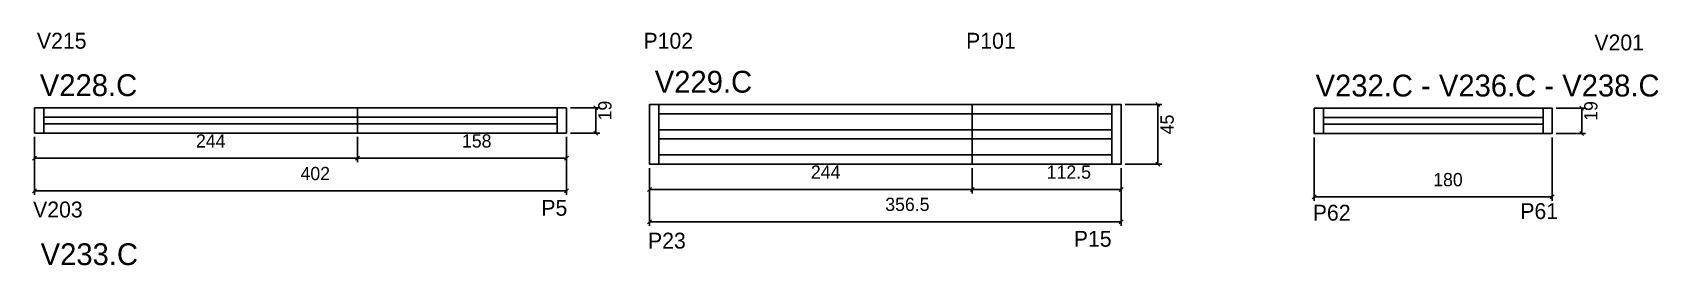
# Model space of a CAD drawing. Header units: metres. Extents: x 1681 to 2909, y 15514 to 15690.
import ezdxf

# ---------------------------------------------------------------- set-up
doc = ezdxf.new("R2010")
doc.units = ezdxf.units.M
for name, color, linetype in [('5', 7, 'Continuous'), ('COTA', 7, 'Continuous'), ('NOMENCLATURA', 7, 'Continuous'), ('Painéis', 7, 'Continuous'), ('SARR_2.2x7', 7, 'Continuous')]:
    doc.layers.add(name, color=color, linetype=linetype)

msp = doc.modelspace()

# ---------------------------------------------------------------- linework, layer by layer
at = {"layer": 'COTA', "color": 4, "lineweight": 25}
for p, q in [((2087.2, 15633.1), (2109.3, 15633.1)), ((2106.3, 15614.1), (2106.3, 15633.1)), ((2832.2, 15632.8), (2854.4, 15632.8)), ((2851.4, 15613.8), (2851.4, 15632.8)), ((1682.2, 15611.1), (1682.2, 15592)), ((1682.2, 15611.1), (1682.2, 15567.4)), ((1926.2, 15611.1), (1926.2, 15592)), ((1926.2, 15611.1), (1926.2, 15592)), ((2084.2, 15611.1), (2084.2, 15592)), ((2084.2, 15611.1), (2084.2, 15567.4)), ((2087.2, 15614.1), (2109.3, 15614.1)), ((2649.2, 15610.8), (2649.2, 15562.8)), ((2829.2, 15610.8), (2829.2, 15562.8)), ((2832.2, 15613.8), (2854.4, 15613.8)), ((1682.2, 15595), (1926.2, 15595)), ((1926.2, 15595), (2084.2, 15595)), ((2146.9, 15587.6), (2146.9, 15568.5)), ((2146.9, 15587.6), (2146.9, 15543.9)), ((2390.9, 15587.6), (2390.9, 15568.5)), ((2390.9, 15587.6), (2390.9, 15568.5)), ((2503.4, 15587.6), (2503.4, 15568.5)), ((2503.4, 15587.6), (2503.4, 15543.9)), ((1682.2, 15570.4), (2084.2, 15570.4)), ((2146.9, 15571.5), (2390.9, 15571.5)), ((2390.9, 15571.5), (2503.4, 15571.5)), ((2649.2, 15565.8), (2829.2, 15565.8)), ((2146.9, 15546.9), (2503.4, 15546.9))]:
    msp.add_line(p, q, dxfattribs=at)
at = {"layer": 'COTA', "color": 0, "lineweight": 25}
for p, q in [((2107.8, 15631.6), (2104.8, 15634.6)), ((2852.9, 15631.3), (2849.9, 15634.3)), ((2104.8, 15615.6), (2107.8, 15612.6)), ((2849.9, 15615.3), (2852.9, 15612.3)), ((1683.7, 15596.5), (1680.7, 15593.5)), ((1924.7, 15593.5), (1927.7, 15596.5)), ((1927.7, 15596.5), (1924.7, 15593.5)), ((2082.7, 15593.5), (2085.7, 15596.5)), ((1683.7, 15571.9), (1680.7, 15568.9)), ((2082.7, 15568.9), (2085.7, 15571.9)), ((2148.4, 15573), (2145.4, 15570)), ((2389.4, 15570), (2392.4, 15573)), ((2392.4, 15573), (2389.4, 15570)), ((2501.9, 15570), (2504.9, 15573)), ((2650.7, 15567.3), (2647.7, 15564.3)), ((2827.7, 15564.3), (2830.7, 15567.3)), ((2148.4, 15548.4), (2145.4, 15545.4)), ((2501.9, 15545.4), (2504.9, 15548.4))]:
    msp.add_line(p, q, dxfattribs=at)
at = {"layer": 'Painéis', "color": 4, "lineweight": 25}
for p, q in [((2506.4, 15635.6), (2534.2, 15635.6)), ((2531.2, 15635.6), (2531.2, 15590.6)), ((2506.4, 15590.6), (2534.2, 15590.6))]:
    msp.add_line(p, q, dxfattribs=at)
at = {"layer": 'Painéis', "color": 0, "lineweight": 25}
for p, q in [((2532.7, 15634.1), (2529.7, 15637.1)), ((2529.7, 15592.1), (2532.7, 15589.1))]:
    msp.add_line(p, q, dxfattribs=at)
at = {"layer": 'Painéis', "color": 200, "lineweight": 25}
for points in [[(1926.2, 15614.1), (1682.2, 15614.1), (1682.2, 15633.1), (1926.2, 15633.1)], [(1926.2, 15633.1), (2084.2, 15633.1), (2084.2, 15614.1), (1926.2, 15614.1)], [(2390.9, 15590.6), (2146.9, 15590.6), (2146.9, 15635.6), (2390.9, 15635.6)], [(2390.9, 15635.6), (2503.4, 15635.6), (2503.4, 15590.6), (2390.9, 15590.6)]]:
    msp.add_lwpolyline(points, close=True, dxfattribs=at)
msp.add_lwpolyline([(2649.2, 15632.8), (2649.2, 15613.8), (2829.2, 15613.8), (2829.2, 15632.8), (2649.2, 15632.8)], dxfattribs=at)
at = {"layer": 'SARR_2.2x7', "color": 40, "lineweight": 25}
for p, q in [((1689.2, 15633.1), (1689.2, 15614.1)), ((2077.2, 15633.1), (2077.2, 15614.1)), ((2153.9, 15635.6), (2153.9, 15590.6)), ((2496.4, 15635.6), (2496.4, 15590.6)), ((2656.2, 15632.8), (2656.2, 15613.8)), ((2822.2, 15632.8), (2822.2, 15613.8)), ((1926.2, 15626.1), (1689.2, 15626.1)), ((1689.2, 15621.1), (1926.2, 15621.1)), ((2077.2, 15626.1), (1926.2, 15626.1)), ((1926.2, 15621.1), (2077.2, 15621.1)), ((2390.9, 15628.6), (2153.9, 15628.6)), ((2496.4, 15628.6), (2390.9, 15628.6)), ((2822.2, 15625.8), (2656.2, 15625.8)), ((2656.2, 15620.8), (2822.2, 15620.8)), ((2153.9, 15616.6), (2390.9, 15616.6)), ((2153.9, 15609.6), (2390.9, 15609.6)), ((2390.9, 15616.6), (2496.4, 15616.6)), ((2390.9, 15609.6), (2496.4, 15609.6)), ((2153.9, 15597.6), (2390.9, 15597.6)), ((2390.9, 15597.6), (2496.4, 15597.6))]:
    msp.add_line(p, q, dxfattribs=at)

# ---------------------------------------------------------------- texts
at = {"layer": '5', "color": 5, "lineweight": 25}
for s, p in [('V215', (1684, 15677.8)), ('P102', (2142.4, 15677.8)), ('P101', (2386.2, 15677.8)), ('V201', (2861, 15676.5)), ('V203', (1681.1, 15550.3)), ('P5', (2065.2, 15551.6)), ('P62', (2648.2, 15547.9)), ('P61', (2805, 15549.1)), ('P23', (2145.8, 15526.8)), ('P15', (2467.6, 15528.2))]:
    msp.add_text(s, height=12, rotation=360, dxfattribs=at).set_placement(p)
at = {"layer": 'COTA', "color": 240, "lineweight": 25}
for p in [(2118.2, 15623.6), (2863.3, 15623.3)]:
    msp.add_text('19', height=10, rotation=90, dxfattribs=at).set_placement(p)
for s, p in [('244', (1804.2, 15603.1)), ('158', (2005.2, 15603.1)), ('402', (1883.2, 15578.5)), ('244', (2268.9, 15579.6)), ('112.5', (2447.1, 15579.6)), ('180', (2739.2, 15573.9)), ('356.5', (2325.1, 15555.2))]:
    msp.add_text(s, height=10, dxfattribs=at).set_placement(p)
at = {"layer": 'NOMENCLATURA', "color": 7, "lineweight": 25}
for s, p in [('V228.C', (1686.2, 15642)), ('V229.C', (2150.9, 15644.6)), ('V232.C - V236.C - V238.C', (2650.3, 15641.7)), ('V233.C', (1686.8, 15514.3))]:
    msp.add_text(s, height=16.5, dxfattribs=at).set_placement(p)
at = {"layer": 'Painéis', "color": 240, "lineweight": 25}
msp.add_text('45', height=10, rotation=90, dxfattribs=at).set_placement((2543.1, 15613.1))

doc.saveas('drawing.dxf')
